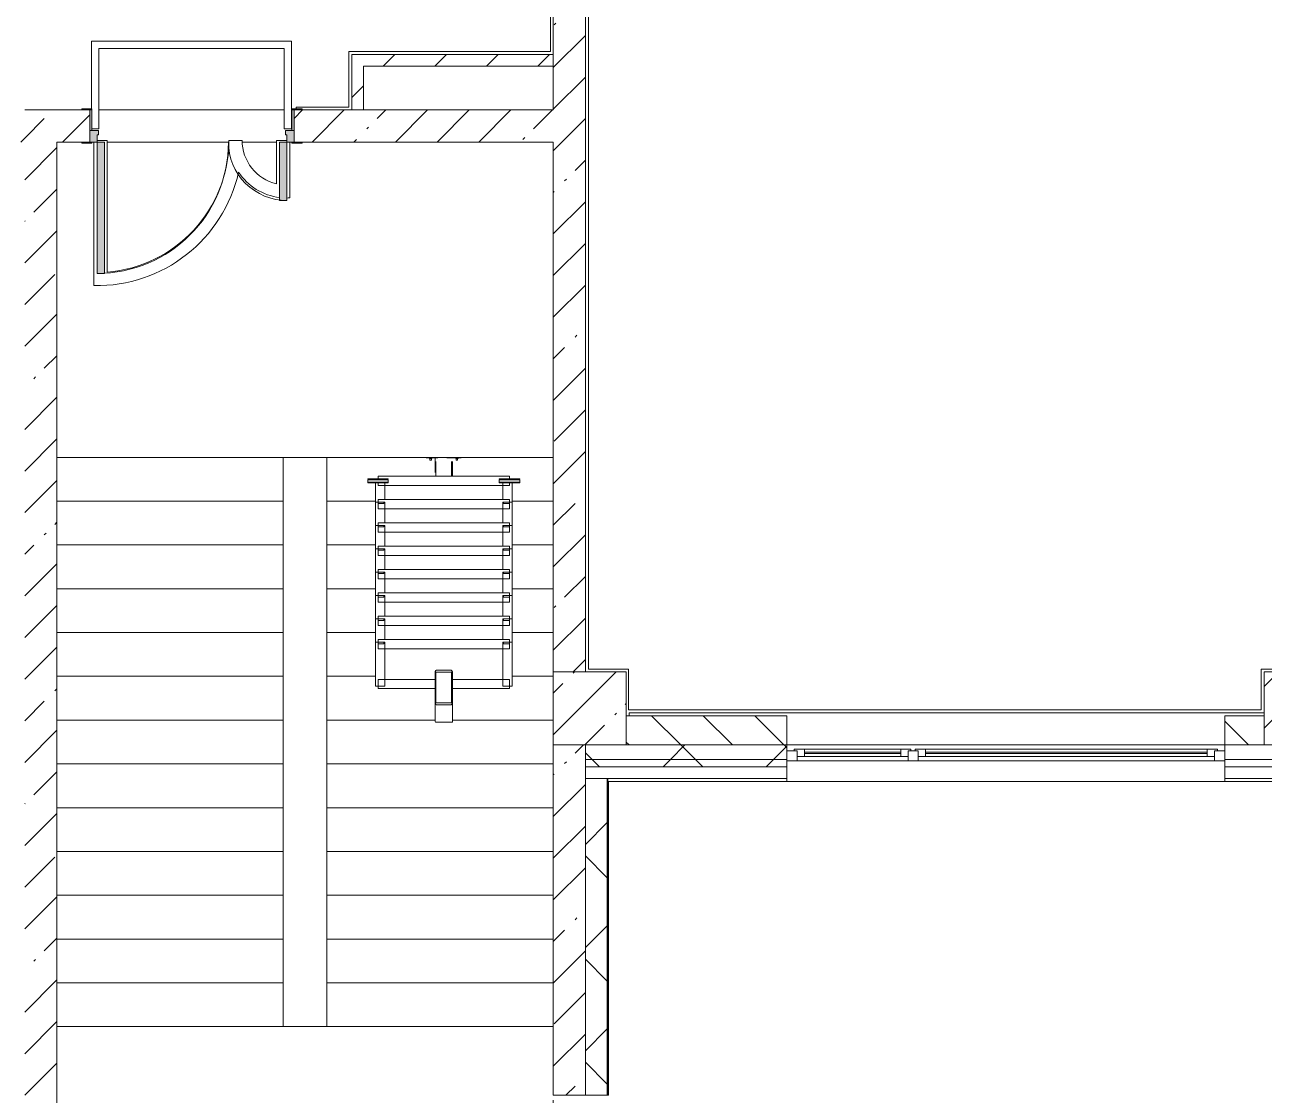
# Model space of a CAD drawing. Header units: millimetres. Extents: x -5524 to 188508, y -8553 to 29000.
# Drawn here: x 133358 to 141848, y 1150 to 8484 of the extents above; entities that cross this region are included whole.
import ezdxf

# ---------------------------------------------------------------- set-up
doc = ezdxf.new("R2010")
doc.units = ezdxf.units.MM
doc.linetypes.add('200_ШТРИХ__ш1_п0_6_', pattern=[160, 100, -60])
for name, color, linetype, lineweight in [('A-DETL-MBND-1', 7, '200_ШТРИХ__ш1_п0_6_', 9), ('A-GENM', 7, 'Continuous', 5), ('A-GLAZ-2', 7, 'Continuous', 5), ('A-WALL', 7, 'Continuous', 9), ('A-WALL-2', 7, 'Continuous', 5), ('I-WALL-2', 7, 'Continuous', 5), ('S-COLS-2', 7, 'Continuous', 5), ('S-STRS-2', 7, 'Continuous', 5)]:
    doc.layers.add(name, color=color, linetype=linetype, lineweight=lineweight)
for name, color, linetype, lineweight, true_color in [('A-DOOR-4', 7, 'Continuous', 5, 0xaaaaaa), ('A-DOOR-5', 7, 'Continuous', 5, 0xe2e2e2), ('A-DOOR-FRAM-4', 7, 'Continuous', 5, 0xe2e2e2), ('A-DOOR-FRAM-5', 7, 'Continuous', 5, 0xaaaaaa), ('A-FLOR-2', 7, 'Continuous', 5, 0xaaaaaa)]:
    doc.layers.add(name, color=color, linetype=linetype, lineweight=lineweight, true_color=true_color)
pattern_1 = [(45, (61498, 0), (-353.5534, 353.5534), []), (135, (61498, 0), (-353.5534, -353.5534), [])]
pattern_2 = [(45, (61498, 0), (-285.1231, 285.1231), []), (45, (61783.12, 0), (-285.1231, 285.1231), [504.031, -100.806, 16.764, -84.042])]
pattern_3 = [(45, (61498, 0), (-176.7767, 176.7767), [])]

# ---------------------------------------------------------------- blocks, each defined once
blk = doc.blocks.new('BSC_Колонна _Прямоугольная - 500х500-V43-3_6_1_птичка')
at = {"layer": 'S-COLS-2'}
h = blk.add_hatch(dxfattribs=at)
h.set_pattern_fill('FP_56', color=256, style=0, pattern_type=2)
h.set_pattern_definition([(45, (-75730, -3800), (-285.1231, 285.1231), []), (45, (-75444.88, -3800), (-285.1231, 285.1231), [504.031, -100.806, 16.764, -84.042])])
h.paths.add_polyline_path([(-250, -250), (250, -250), (250, 250), (-250, 250), (-250, -98)])
for p, q in [((250, 250), (-250, 250)), ((-250, 250), (-250, -250)), ((250, -250), (250, 250)), ((-250, -250), (250, -250))]:
    blk.add_line(p, q, dxfattribs=at)
blk = doc.blocks.new('BSC_Колонна _Прямоугольная - 500х500-V44-3_6_1_птичка')
at = {"layer": 'S-COLS-2'}
h = blk.add_hatch(dxfattribs=at)
h.set_pattern_fill('FP_57', color=256, style=0, pattern_type=2)
h.set_pattern_definition([(45, (-80600, -3800), (-285.1231, 285.1231), []), (45, (-80314.88, -3800), (-285.1231, 285.1231), [504.031, -100.806, 16.764, -84.042])])
h.paths.add_polyline_path([(250, -250), (250, 250), (-250, 250), (-250, -250)])
for p, q in [((250, 250), (-250, 250)), ((-250, 250), (-250, -250)), ((250, -250), (250, 250)), ((-250, -250), (250, -250))]:
    blk.add_line(p, q, dxfattribs=at)
blk = doc.blocks.new('110_Дверь_СКБ_2Ст - Д-1 Лестничная клетка EIS60-24319353-3_6_1_птичка')
at = {"layer": 'A-DOOR-5'}
for points in [[(612.5, 1010), (612.5, 110), (662.5, 110), (662.5, 1010)], [(-628.5, 510), (-637.5, 510), (-637.5, 110), (-587.5, 110), (-587.5, 510)], [(712.5, 30), (697.5, 30), (697.5, -110), (712.5, -110)]]:
    blk.add_hatch(color=256, dxfattribs=at).paths.add_polyline_path(points)
h = blk.add_hatch(color=256, dxfattribs=at)
h.paths.add_polyline_path([(712.5, 110), (662.5, 110), (662.5, 60), (652.5, 60), (652.5, 30), (712.5, 30), (712.5, 38.8)])
h.paths.add_polyline_path([(-637.5, 110), (-687.5, 110), (-687.5, 30), (-627.5, 30), (-628.5, 60), (-637.5, 60)])
at = {"layer": 'A-DOOR-FRAM-4'}
for points in [[(-742.5, 118), (-742.5, 110), (-672.5, 110), (-672.5, 118)], [(697.5, 118), (697.5, 110), (767.5, 110), (767.5, 118)], [(-672.5, 30), (-687.5, 30), (-687.5, -110), (-672.5, -110)], [(-672.5, -110), (-742.5, -110), (-742.5, -118), (-672.5, -118)], [(697.5, -110), (697.5, -118), (767.5, -118), (767.5, -110)]]:
    blk.add_hatch(color=256, dxfattribs=at).paths.add_polyline_path(points)
at = {"layer": 'A-DOOR-4'}
for p, q in [((662.5, 1010), (612.5, 1010)), ((612.5, 1010), (612.5, 110)), ((662.5, 110), (662.5, 1010)), ((-637.5, 510), (-637.5, 110)), ((-587.5, 510), (-637.5, 510)), ((-587.5, 110), (-587.5, 510)), ((-637.5, 110), (-587.5, 110)), ((612.5, 110), (662.5, 110))]:
    blk.add_line(p, q, dxfattribs=at)
for centre, radius, start, end in [((662.5, 110), 900, 90, 180), ((-637.5, 110), 400, 360, 90)]:
    blk.add_arc(centre, radius, start, end, dxfattribs=at)
at = {"layer": 'A-DOOR-FRAM-5'}
for p, q in [((-672.5, 118), (-742.5, 118)), ((-742.5, 118), (-742.5, 110)), ((-742.5, 110), (-672.5, 110)), ((-637.5, 110), (-687.5, 110)), ((-687.5, 110), (-687.5, 30)), ((-672.5, 110), (-672.5, 118)), ((-637.5, 60), (-637.5, 110)), ((662.5, 110), (662.5, 60)), ((712.5, 110), (662.5, 110)), ((767.5, 118), (697.5, 118)), ((697.5, 118), (697.5, 110)), ((697.5, 110), (767.5, 110)), ((712.5, 30), (712.5, 110)), ((767.5, 110), (767.5, 118)), ((-687.5, 30), (-627.5, 30)), ((-672.5, 30), (-687.5, 30)), ((-687.5, 30), (-687.5, -110)), ((-672.5, -110), (-672.5, 30)), ((-627.5, 60), (-637.5, 60)), ((-627.5, 30), (-627.5, 60)), ((662.5, 60), (652.5, 60)), ((652.5, 60), (652.5, 30)), ((652.5, 30), (712.5, 30)), ((712.5, 30), (697.5, 30)), ((697.5, 30), (697.5, -110)), ((712.5, -110), (712.5, 30)), ((-672.5, -110), (-742.5, -110)), ((-742.5, -110), (-742.5, -118)), ((-742.5, -118), (-672.5, -118)), ((-687.5, -110), (-672.5, -110)), ((-672.5, -118), (-672.5, -110)), ((697.5, -110), (712.5, -110)), ((767.5, -110), (697.5, -110)), ((697.5, -110), (697.5, -118)), ((697.5, -118), (767.5, -118)), ((767.5, -118), (767.5, -110))]:
    blk.add_line(p, q, dxfattribs=at)
blk = doc.blocks.new('Анкер клиновой - Анкер клиновой МКТ В 10-10-16_85-22193208-3_6_1_птичка')
at = {"layer": 'A-DETL-MBND-1'}
for p, q in [((122191.4, 13788), (122191.4, 13784)), ((122207.4, 13788), (122191.4, 13788)), ((122191.4, 13788), (122207.4, 13788)), ((122194.4, 13798), (122194.4, 13784)), ((122204.4, 13798), (122194.4, 13798)), ((122194.4, 13798), (122204.4, 13798)), ((122204.4, 13784), (122204.4, 13798)), ((122207.4, 13784), (122207.4, 13788))]:
    blk.add_line(p, q, dxfattribs=at)
blk = doc.blocks.new('ОМ_Полоса_Трапеция прямоугольная_Прокат_ГОСТ 103-2006 - ОМ_Полоса_Трапеция прямоугольная_Прокат_ГОСТ 103-2006-21111644-3_6_1_птичка')
at = {"layer": 'A-GENM'}
for p, q in [((122699.4, 15046.5), (122699.4, 15056.5)), ((122699.4, 15056.5), (122739.4, 15056.5)), ((122739.4, 15046.5), (122699.4, 15046.5)), ((122739.4, 15056.5), (122739.4, 15046.5))]:
    blk.add_line(p, q, dxfattribs=at)
blk = doc.blocks.new('ОМ_Полоса_Трапеция прямоугольная_Прокат_ГОСТ 103-2006 - ОМ_Полоса_Трапеция прямоугольная_Прокат_ГОСТ 103-2006-V96-3_6_1_птичка')
at = {"layer": 'A-GENM'}
for p, q in [((122699.4, 14416.5), (122699.4, 14406.5)), ((122739.4, 14416.5), (122699.4, 14416.5)), ((122699.4, 14406.5), (122739.4, 14406.5)), ((122739.4, 14406.5), (122739.4, 14416.5))]:
    blk.add_line(p, q, dxfattribs=at)
blk = doc.blocks.new('ОМ_Полоса_Трапеция прямоугольная_Прокат_ГОСТ 103-2006 - ОМ_Полоса_Трапеция прямоугольная_Прокат_ГОСТ 103-2006-V97-3_6_1_птичка')
at = {"layer": 'A-GENM'}
for p, q in [((122699.4, 14256.5), (122699.4, 14246.5)), ((122739.4, 14256.5), (122699.4, 14256.5)), ((122699.4, 14246.5), (122739.4, 14246.5)), ((122739.4, 14246.5), (122739.4, 14256.5))]:
    blk.add_line(p, q, dxfattribs=at)
blk = doc.blocks.new('ОМ_Полоса_Трапеция прямоугольная_Прокат_ГОСТ 103-2006 - ОМ_Полоса_Трапеция прямоугольная_Прокат_ГОСТ 103-2006-V98-3_6_1_птичка')
at = {"layer": 'A-GENM'}
for p, q in [((122699.4, 14096.5), (122699.4, 14086.5)), ((122739.4, 14096.5), (122699.4, 14096.5)), ((122739.4, 14086.5), (122739.4, 14096.5)), ((122699.4, 14086.5), (122739.4, 14086.5))]:
    blk.add_line(p, q, dxfattribs=at)
blk = doc.blocks.new('ОМ_Полоса_Прокат_ГОСТ 103-2006 - ОМ_Полоса_Прокат_ГОСТ 103-2006-22193251-3_6_1_птичка')
at = {"layer": 'A-GENM'}
for p, q in [((122809.4, 13929.5), (122669.4, 13929.5)), ((122669.4, 13929.5), (122669.4, 13926.5)), ((122669.4, 13926.5), (122809.4, 13926.5)), ((122809.4, 13926.5), (122809.4, 13929.5))]:
    blk.add_line(p, q, dxfattribs=at)
blk = doc.blocks.new('ОМ_Полоса_Прокат_ГОСТ 103-2006 - ОМ_Полоса_Прокат_ГОСТ 103-2006-22193252-3_6_1_птичка')
at = {"layer": 'A-GENM'}
for p, q in [((122669.4, 13954.2), (122669.4, 13950.8)), ((122809.4, 13954.2), (122669.4, 13954.2)), ((122669.4, 13950.8), (122809.4, 13950.8)), ((122669.4, 13933.9), (122669.4, 13950.8)), ((122809.4, 13933.9), (122669.4, 13933.9)), ((122809.4, 13950.8), (122809.4, 13954.2)), ((122809.4, 13950.8), (122809.4, 13933.9))]:
    blk.add_line(p, q, dxfattribs=at)
blk = doc.blocks.new('ОМ_Полоса_Трапеция прямоугольная_Прокат_ГОСТ 103-2006 - ОМ_Полоса_Трапеция прямоугольная_Прокат_ГОСТ 103-2006-21111686-3_6_1_птичка')
at = {"layer": 'A-GENM'}
for p, q in [((121839.4, 15056.5), (121879.4, 15056.5)), ((121839.4, 15046.5), (121839.4, 15056.5)), ((121879.4, 15046.5), (121839.4, 15046.5)), ((121879.4, 15056.5), (121879.4, 15046.5))]:
    blk.add_line(p, q, dxfattribs=at)
blk = doc.blocks.new('ОМ_Полоса_Трапеция прямоугольная_Прокат_ГОСТ 103-2006 - ОМ_Полоса_Трапеция прямоугольная_Прокат_ГОСТ 103-2006-V99-3_6_1_птичка')
at = {"layer": 'A-GENM'}
for p, q in [((121879.4, 14416.5), (121839.4, 14416.5)), ((121839.4, 14416.5), (121839.4, 14406.5)), ((121839.4, 14406.5), (121879.4, 14406.5)), ((121879.4, 14406.5), (121879.4, 14416.5))]:
    blk.add_line(p, q, dxfattribs=at)
blk = doc.blocks.new('ОМ_Полоса_Трапеция прямоугольная_Прокат_ГОСТ 103-2006 - ОМ_Полоса_Трапеция прямоугольная_Прокат_ГОСТ 103-2006-V100-3_6_1_птичка')
at = {"layer": 'A-GENM'}
for p, q in [((121879.4, 14256.5), (121839.4, 14256.5)), ((121839.4, 14256.5), (121839.4, 14246.5)), ((121839.4, 14246.5), (121879.4, 14246.5)), ((121879.4, 14246.5), (121879.4, 14256.5))]:
    blk.add_line(p, q, dxfattribs=at)
blk = doc.blocks.new('ОМ_Полоса_Трапеция прямоугольная_Прокат_ГОСТ 103-2006 - ОМ_Полоса_Трапеция прямоугольная_Прокат_ГОСТ 103-2006-V101-3_6_1_птичка')
at = {"layer": 'A-GENM'}
for p, q in [((121879.4, 14096.5), (121839.4, 14096.5)), ((121839.4, 14096.5), (121839.4, 14086.5)), ((121879.4, 14086.5), (121879.4, 14096.5)), ((121839.4, 14086.5), (121879.4, 14086.5))]:
    blk.add_line(p, q, dxfattribs=at)
blk = doc.blocks.new('ОМ_Полоса_Прокат_ГОСТ 103-2006 - ОМ_Полоса_Прокат_ГОСТ 103-2006-22193295-3_6_1_птичка')
at = {"layer": 'A-GENM'}
for p, q in [((121909.4, 13929.5), (121769.4, 13929.5)), ((121769.4, 13929.5), (121769.4, 13926.5)), ((121769.4, 13926.5), (121909.4, 13926.5)), ((121909.4, 13926.5), (121909.4, 13929.5))]:
    blk.add_line(p, q, dxfattribs=at)
blk = doc.blocks.new('ОМ_Полоса_Прокат_ГОСТ 103-2006 - ОМ_Полоса_Прокат_ГОСТ 103-2006-22193296-3_6_1_птичка')
at = {"layer": 'A-GENM'}
for p, q in [((121909.4, 13954.2), (121769.4, 13954.2)), ((121769.4, 13954.2), (121769.4, 13950.8)), ((121769.4, 13950.8), (121909.4, 13950.8)), ((121769.4, 13933.9), (121769.4, 13950.8)), ((121909.4, 13933.9), (121769.4, 13933.9)), ((121909.4, 13950.8), (121909.4, 13954.2)), ((121909.4, 13950.8), (121909.4, 13933.9))]:
    blk.add_line(p, q, dxfattribs=at)
blk = doc.blocks.new('ОМ_Труба_ГОСТ 8639-82 - ОМ_Труба_ГОСТ 8639-82-21111694-3_6_1_птичка')
at = {"layer": 'A-GENM'}
for p, q in [((122229.4, 15590.5), (122229.4, 15456.5)), ((122238.4, 15595.1), (122340.4, 15595.1)), ((122349.4, 15456.5), (122349.4, 15590.5)), ((122229.4, 15256.4), (122229.4, 15456.5)), ((122235.4, 15456.5), (122235.4, 15256.4)), ((122238.4, 15474.2), (122340.4, 15474.2)), ((122340.4, 15462.4), (122238.4, 15462.4)), ((122343.4, 15256.4), (122343.4, 15456.5)), ((122349.4, 15456.5), (122349.4, 15256.4)), ((122238.4, 15250.5), (122340.4, 15250.5)), ((122340.4, 15238.8), (122238.4, 15238.8))]:
    blk.add_line(p, q, dxfattribs=at)
at = {"layer": 'A-GENM', "flags": 128}
for points in [[(122229.4, 15456.5), (122229.6, 15460), (122230.1, 15463.3), (122231, 15466.3), (122232.1, 15469), (122233.4, 15471.2), (122235, 15472.8), (122236.7, 15473.8), (122238.4, 15474.2)], [(122238.4, 15462.4), (122237.9, 15462.3), (122237.3, 15461.9), (122236.8, 15461.4), (122236.3, 15460.7), (122235.9, 15459.8), (122235.7, 15458.8), (122235.5, 15457.7), (122235.4, 15456.5)], [(122340.4, 15474.2), (122342.2, 15473.8), (122343.9, 15472.8), (122345.4, 15471.2), (122346.8, 15469), (122347.9, 15466.3), (122348.8, 15463.3), (122349.3, 15460), (122349.4, 15456.5)], [(122343.4, 15456.5), (122343.4, 15457.7), (122343.2, 15458.8), (122342.9, 15459.8), (122342.6, 15460.7), (122342.1, 15461.4), (122341.6, 15461.9), (122341, 15462.3), (122340.4, 15462.4)], [(122238.4, 15238.8), (122236.7, 15239.1), (122235, 15240.1), (122233.4, 15241.8), (122232.1, 15243.9), (122231, 15246.6), (122230.1, 15249.7), (122229.6, 15253), (122229.4, 15256.4)], [(122235.4, 15256.4), (122235.5, 15255.3), (122235.7, 15254.2), (122235.9, 15253.2), (122236.3, 15252.3), (122236.8, 15251.5), (122237.3, 15251), (122237.9, 15250.7), (122238.4, 15250.5)], [(122349.4, 15256.4), (122349.3, 15253), (122348.8, 15249.7), (122347.9, 15246.6), (122346.8, 15243.9), (122345.4, 15241.8), (122343.9, 15240.1), (122342.2, 15239.1), (122340.4, 15238.8)], [(122340.4, 15250.5), (122341, 15250.7), (122341.6, 15251), (122342.1, 15251.5), (122342.6, 15252.3), (122342.9, 15253.2), (122343.2, 15254.2), (122343.4, 15255.3), (122343.4, 15256.4)]]:
    blk.add_lwpolyline(points, dxfattribs=at)
at = {"layer": 'A-GENM'}
for centre, major_axis, start_param, end_param in [((122238.4, 15590.5), (9, 0), 1.570796, 3.141593), ((122238.4, 15538.5), (9, 0), 3.141593, 3.665191), ((122340.4, 15590.5), (9, 0), 0, 1.570796), ((122340.4, 15538.5), (-9, 0), 2.617994, 3.141593)]:
    blk.add_ellipse(centre, major_axis=major_axis, ratio=0.509802, start_param=start_param, end_param=end_param, dxfattribs=at)
blk = doc.blocks.new('ОМ_Уголок_ГОСТ 8509-93 - ОМ_Уголок_ГОСТ 8509-93-22194532-3_6_1_птичка')
at = {"layer": 'A-GENM'}
for p, q in [((0, 45.2), (0, -17.8)), ((390, 45.2), (0, 45.2)), ((900, 45.2), (510, 45.2)), ((900, -17.8), (900, 45.2)), ((0, -17.8), (390, -17.8)), ((510, -17.8), (900, -17.8))]:
    blk.add_line(p, q, dxfattribs=at)
blk = doc.blocks.new('ОМ_Уголок_ГОСТ 8509-93 - ОМ_Уголок_ГОСТ 8509-93-V102-3_6_1_птичка')
at = {"layer": 'A-GENM'}
for p, q in [((0, 45.2), (0, -17.8)), ((900, 45.2), (0, 45.2)), ((900, -17.8), (900, 45.2)), ((0, -17.8), (900, -17.8))]:
    blk.add_line(p, q, dxfattribs=at)
blk = doc.blocks.new('ОМ_Уголок_ГОСТ 8509-93 - ОМ_Уголок_ГОСТ 8509-93-22194533-3_6_1_птичка')
at = {"layer": 'A-GENM'}
for p, q in [((0, 45.2), (0, -17.8)), ((300, 45.2), (0, 45.2)), ((300, -17.8), (300, 45.2)), ((0, -17.8), (300, -17.8))]:
    blk.add_line(p, q, dxfattribs=at)
blk = doc.blocks.new('ОМ_Уголок_ГОСТ 8509-93 - ОМ_Уголок_ГОСТ 8509-93-V103-3_6_1_птичка')
at = {"layer": 'A-GENM'}
for p, q in [((0, 45.2), (0, -17.8)), ((142.2, 45.2), (0, 45.2)), ((0, -17.8), (160, -17.8))]:
    blk.add_line(p, q, dxfattribs=at)
blk = doc.blocks.new('ОМ_Уголок_ГОСТ 8509-93 - ОМ_Уголок_ГОСТ 8509-93-V104-3_6_1_птичка')
at = {"layer": 'A-GENM'}
for p, q in [((300, 45.2), (157.8, 45.2)), ((300, -17.8), (300, 45.2)), ((140, -17.8), (300, -17.8))]:
    blk.add_line(p, q, dxfattribs=at)
blk = doc.blocks.new('ОМ_Уголок_ГОСТ 8509-93 - ОМ_Уголок_ГОСТ 8509-93-V105-3_6_1_птичка')
at = {"layer": 'A-GENM'}
for p, q in [((0, 45.2), (0, 27.8)), ((900, 45.2), (0, 45.2)), ((0, 7.4), (0, -17.8)), ((900, 27.8), (900, 45.2)), ((900, -17.8), (900, 7.4)), ((0, -17.8), (900, -17.8))]:
    blk.add_line(p, q, dxfattribs=at)
blk = doc.blocks.new('ОМ_Уголок_ГОСТ 8509-93 - ОМ_Уголок_ГОСТ 8509-93-V106-3_6_1_птичка')
at = {"layer": 'A-GENM'}
for p, q in [((0, 45.2), (0, -17.8)), ((7.4, 45.2), (0, 45.2)), ((142.2, 45.2), (27.8, 45.2)), ((0, -17.8), (7.4, -17.8)), ((27.8, -17.8), (160, -17.8))]:
    blk.add_line(p, q, dxfattribs=at)
blk = doc.blocks.new('ОМ_Уголок_ГОСТ 8509-93 - ОМ_Уголок_ГОСТ 8509-93-V107-3_6_1_птичка')
at = {"layer": 'A-GENM'}
for p, q in [((272.2, 45.2), (157.8, 45.2)), ((300, 45.2), (292.6, 45.2)), ((300, -17.8), (300, 45.2)), ((140, -17.8), (272.2, -17.8)), ((292.6, -17.8), (300, -17.8))]:
    blk.add_line(p, q, dxfattribs=at)
blk = doc.blocks.new('ОМ_Труба_ГОСТ 8639-82 - ОМ_Труба_ГОСТ 8639-82-21111710-3_6_1_птичка')
at = {"layer": 'A-DETL-MBND-1'}
for p, q in [((122229.4, 13908.7), (122229.4, 13784)), ((122235.4, 13908.7), (122235.4, 13784)), ((122343.4, 13908.7), (122343.4, 13784)), ((122349.4, 13784), (122349.4, 13908.7))]:
    blk.add_line(p, q, dxfattribs=at)
blk = doc.blocks.new('ОМ_Уголок_ГОСТ 8510-86 - ОМ_Уголок_ГОСТ 8510-86-V108-3_6_1_птичка')
at = {"layer": 'A-DETL-MBND-1'}
blk.add_line((0, 0), (240, 0), dxfattribs=at)
blk = doc.blocks.new('120_Окно_СКБ_2Ст - 120_Окно_СКБ_2Ст 3000х2500 _мал_створка слева_-22809161-3_6_1_птичка')
at = {"layer": 'A-GLAZ-2'}
for p, q in [((-1500, -75), (-1500, -5)), ((-1500, -5), (-1430, -5)), ((1500, -5), (-1500, -5)), ((-1430, -75), (-1500, -75)), ((-1500, -75), (-1450, -75)), ((-1430, -75), (-1450, -75)), ((-1450, -75), (-1450, -85)), ((-1430, -5), (-1430, -75)), ((600, -35), (-1430, -35)), ((-1430, -35), (-1430, -75)), ((-1380, -85), (-1380, -35)), ((-1380, -55), (550, -55)), ((550, -65), (-1380, -65)), ((550, -85), (550, -35)), ((600, -75), (600, -5)), ((600, -5), (670, -5)), ((600, -75), (600, -35)), ((670, -75), (600, -75)), ((620, -75), (600, -75)), ((620, -75), (650, -75)), ((620, -85), (620, -75)), ((670, -75), (650, -75)), ((650, -75), (650, -85)), ((670, -5), (670, -75)), ((1430, -35), (670, -35)), ((670, -35), (670, -75)), ((720, -85), (720, -35)), ((720, -55), (1380, -55)), ((1380, -65), (720, -65)), ((1380, -85), (1380, -35)), ((1430, -75), (1430, -5)), ((1430, -5), (1500, -5)), ((1430, -75), (1430, -35)), ((1500, -75), (1430, -75)), ((1450, -75), (1430, -75)), ((1450, -75), (1500, -75)), ((1450, -85), (1450, -75)), ((1500, -5), (1500, -75)), ((-1450, -85), (620, -85)), ((620, -85), (-1450, -85)), ((650, -85), (1450, -85)), ((1450, -85), (650, -85))]:
    blk.add_line(p, q, dxfattribs=at)

msp = doc.modelspace()

# ---------------------------------------------------------------- hatches: boundary and pattern name
at = {"layer": 'A-WALL-2'}
h = msp.add_hatch(dxfattribs=at)
h.set_pattern_fill('FP_66', color=256, style=0, pattern_type=2)
h.set_pattern_definition([(135, (61498, 0), (-176.7767, -176.7767), [])])
h.paths.add_polyline_path([(142898, 3550), (142898, 3750), (142348, 3750), (142348, 3550), (142601.4, 3550)])
h.paths.add_polyline_path([(138578, 3550), (138578, 3750), (137478, 3750), (137478, 3550), (137940.5, 3550)])
h.paths.add_polyline_path([(141578, 3550), (141848, 3550), (141848, 3750), (141578, 3750)])
h.paths.add_polyline_path([(145698, 3550), (145698, 3750), (145598, 3750), (145598, 3550)])
h.paths.add_polyline_path([(144465.8, 3550), (144698, 3550), (144698, 3750), (143798, 3750), (143798, 3550)])
h = msp.add_hatch(dxfattribs=at)
h.set_pattern_fill('FP_68', color=256, style=0, pattern_type=2)
h.set_pattern_definition(pattern_1)
h.paths.add_polyline_path([(145598, 3450), (146199.6, 3450), (146198, 3550), (145598, 3550)])
h.paths.add_polyline_path([(143798, 3450), (144698, 3450), (144698, 3550), (143798, 3550)])
h.paths.add_polyline_path([(142898, 3450), (142898, 3550), (141578, 3550), (141578, 3450), (142601.4, 3450)])
h.paths.add_polyline_path([(137478, 3450), (138578, 3450), (138578, 3550), (137198, 3550), (137198, 3450)])
h = msp.add_hatch(dxfattribs=at)
h.set_pattern_fill('FP_68', color=256, style=0, pattern_type=2)
h.set_pattern_definition(pattern_1)
h.paths.add_polyline_path([(146299.6, 3400), (146299.6, 3450), (145598, 3450), (145598, 3400), (146199.6, 3400)])
h.paths.add_polyline_path([(138578, 3400), (138578, 3450), (137198, 3450), (137198, 3400), (137940.5, 3400)])
h.paths.add_polyline_path([(141578, 3400), (142898, 3400), (142898, 3450), (141578, 3450)])
h.paths.add_polyline_path([(144465.8, 3400), (144698, 3400), (144698, 3450), (143798, 3450), (143798, 3400)])
h = msp.add_hatch(dxfattribs=at)
h.set_pattern_fill('FP_68', color=256, style=0, pattern_type=2)
h.set_pattern_definition(pattern_1)
h.paths.add_polyline_path([(137348, -250), (137348, 350), (137198, 350), (137198, -250)])
h.paths.add_polyline_path([(137348, 1150), (137348, 3320), (137198, 3320), (137198, 1150)])
at = {"layer": 'I-WALL-2'}
h = msp.add_hatch(dxfattribs=at)
h.set_pattern_fill('FP_64', color=256, style=0, pattern_type=2)
h.set_pattern_definition(pattern_2)
h.paths.add_polyline_path([(137008.3, 7900), (137198, 7900), (137198, 9179), (136978, 9179), (136978, 7900)])
h.paths.add_polyline_path([(136978, 10619), (137198, 10619), (137198, 10900), (136978, 10900)])
h = msp.add_hatch(dxfattribs=at)
h.set_pattern_fill('FP_69', color=256, style=0, pattern_type=2)
h.set_pattern_definition(pattern_3)
h.paths.add_polyline_path([(135678, 7900), (135678, 8280), (135598, 8280), (135598, 7900)])
h = msp.add_hatch(dxfattribs=at)
h.set_pattern_fill('FP_69', color=256, style=0, pattern_type=2)
h.set_pattern_definition(pattern_3)
h.paths.add_polyline_path([(136978, 8200), (136978, 8280), (135678, 8280), (135678, 8200)])
h = msp.add_hatch(dxfattribs=at)
h.set_pattern_fill('FP_64', color=256, style=0, pattern_type=2)
h.set_pattern_definition(pattern_2)
h.paths.add_polyline_path([(129058, 7680), (129758, 7680), (129758, 7900), (128358, 7900), (128358, 7680), (128978, 7680)])
h.paths.add_polyline_path([(133279.6, 7680), (133358, 7680), (133358, 7900), (133158, 7900), (133158, 7680), (133188, 7680)])
h.paths.add_polyline_path([(130858, 7680), (132208, 7680), (132208, 7900), (130858, 7900), (130858, 7751.2)])
h = msp.add_hatch(dxfattribs=at)
h.set_pattern_fill('FP_64', color=256, style=0, pattern_type=2)
h.set_pattern_definition(pattern_2)
h.paths.add_polyline_path([(135258, 7680), (136978, 7680), (136978, 7900), (135203, 7900), (135203, 7680)])
h.paths.add_polyline_path([(133748, 7680), (133803, 7680), (133803, 7900), (133358, 7900), (133358, 7680), (133578, 7680)])
h = msp.add_hatch(dxfattribs=at)
h.set_pattern_fill('FP_64', color=256, style=0, pattern_type=2)
h.set_pattern_definition(pattern_2)
h.paths.add_polyline_path([(137008.3, 120), (137198, 120), (137198, 350), (136978, 350), (136978, 120)])
h.paths.add_polyline_path([(137008.3, 1150), (137198, 1150), (137198, 3550), (136978, 3550), (136978, 1150)])
h.paths.add_polyline_path([(136978, 4050), (137198, 4050), (137198, 7900), (136978, 7900), (136978, 4280.4)])
h = msp.add_hatch(dxfattribs=at)
h.set_pattern_fill('FP_64', color=256, style=0, pattern_type=2)
h.set_pattern_definition(pattern_2)
h.paths.add_polyline_path([(133358, 120), (133578, 120), (133578, 7680), (133358, 7680), (133358, 1966.6)])

# ---------------------------------------------------------------- linework, layer by layer
at = {"layer": 'A-DETL-MBND-1'}
msp.add_line((136978, 535), (136978, 1150), dxfattribs=at)
at = {"layer": 'A-FLOR-2'}
for p, q in [((136958, 9226.6), (136958, 8300)), ((137219, 9100), (137219, 4070)), ((135184.9, 8371.9), (133814.9, 8371.9)), ((133814.9, 8371.9), (133814.9, 7908)), ((133864.9, 7771.9), (133864.9, 8321.9)), ((133864.9, 8321.9), (135134.9, 8321.9)), ((135134.9, 8321.9), (135134.9, 7771.9)), ((135184.9, 7771.9), (135184.9, 8371.9)), ((135578, 7920), (135578, 8300)), ((135578, 8300), (136958, 8300)), ((135218, 7908), (135218, 7920)), ((135218, 7920), (135578, 7920)), ((133818, 7771.9), (133864.9, 7771.9)), ((135134.9, 7771.9), (135184.9, 7771.9)), ((133831.5, 7680), (133831.5, 6697.1)), ((133921.5, 7691.9), (133853, 7691.9)), ((133921.5, 6789.7), (133921.5, 7691.9)), ((133921.5, 7680), (134755.8, 7680)), ((134846.5, 7691.9), (134756.5, 7691.9)), ((134847.6, 7680), (135082.7, 7680)), ((135153, 7691.9), (135082.7, 7691.9)), ((135082.7, 7691.9), (135082.7, 7394.8)), ((135172.7, 7297.5), (135172.7, 7680)), ((137219, 4070), (137493, 4070)), ((137493, 4070), (137493, 3791)), ((141828, 3791), (141828, 4070)), ((141828, 4070), (142368, 4070)), ((137493, 3791), (141828, 3791))]:
    msp.add_line(p, q, dxfattribs=at)
for centre, radius, start, end in [((133851.5, 7691.9), 905, 274.43687, 360), ((135151.5, 7691.9), 305, 180, 256.9573), ((133851.5, 7691.9), 995, 268.8489, 347.32946), ((135151.5, 7691.9), 395, 213.54048, 262.94436), ((135151.5, 7691.9), 395, 270.21425, 273.07201)]:
    msp.add_arc(centre, radius, start, end, dxfattribs=at)
at = {"layer": 'A-WALL'}
for p, q in [((136978, 8200), (136978, 8280)), ((135598, 7900), (135678, 7900)), ((138578, 3550), (137478, 3550)), ((141848, 3550), (141578, 3550)), ((137198, 3450), (138578, 3450)), ((137198, 3400), (138578, 3400)), ((141578, 3450), (142898, 3450)), ((141578, 3400), (142898, 3400)), ((137198, 3320), (137198, 1150)), ((137198, 3320), (138578, 3320)), ((137348, 1150), (137348, 3320)), ((137351, 1150), (137351, 3320)), ((141578, 3320), (142898, 3320)), ((137356, 3300), (137351, 3300))]:
    msp.add_line(p, q, dxfattribs=at)
at = {"layer": 'A-WALL-2'}
for p, q in [((138578, 3750), (137478, 3750)), ((138578, 3300), (138578, 3750)), ((141578, 3750), (141578, 3300)), ((141848, 3750), (141578, 3750)), ((137198, 3550), (137198, 3320)), ((138578, 3550), (141578, 3550)), ((137356, 1150), (137356, 3300)), ((146449.6, 3300), (137356, 3300)), ((137198, 1150), (137356, 1150))]:
    msp.add_line(p, q, dxfattribs=at)
at = {"layer": 'I-WALL-2'}
for p, q in [((137198, 10900), (137198, 7900)), ((136978, 9226.6), (136978, 8280)), ((135598, 8280), (135598, 7900)), ((136978, 8280), (135598, 8280)), ((135678, 7900), (135678, 8200)), ((135678, 8200), (136978, 8200)), ((136978, 8200), (136978, 7900)), ((133748, 7900), (133358, 7900)), ((133864.9, 7900), (135134.9, 7900)), ((135598, 7900), (135258, 7900)), ((136978, 7900), (135678, 7900)), ((137198, 4050), (137198, 7900)), ((133578, 120), (133578, 7680)), ((133578, 7680), (133748, 7680)), ((134755.8, 7680), (133921.5, 7680)), ((135082.7, 7680), (134847.6, 7680)), ((135258, 7680), (136978, 7680)), ((136978, 7680), (136978, 4050)), ((137498, 3770), (141848, 3770)), ((137498, 3770), (137498, 3750)), ((136978, 3550), (136978, 1150)), ((141578, 3550), (138578, 3550)), ((136978, 1150), (137198, 1150))]:
    msp.add_line(p, q, dxfattribs=at)
at = {"layer": 'S-STRS-2'}
for p, q in [((134755.8, 7680), (133921.5, 7680)), ((135082.7, 7680), (134847.6, 7680)), ((133578, 5520), (135128, 5520)), ((133578, 5520), (135128, 5520)), ((135128, 5520), (136978, 5520)), ((135128, 5220), (135128, 5520)), ((135428, 5520), (135428, 5220)), ((133578, 5220), (135128, 5220)), ((133578, 5220), (135128, 5220)), ((135128, 4920), (135128, 5220)), ((135428, 5220), (135428, 4920)), ((135760.2, 5220), (135428, 5220)), ((135760.2, 5220), (135428, 5220)), ((136978, 5220), (136695.8, 5220)), ((136978, 5220), (136695.8, 5220)), ((133578, 4920), (135128, 4920)), ((133578, 4920), (135128, 4920)), ((135128, 4620), (135128, 4920)), ((135428, 4920), (135428, 4620)), ((135760.2, 4920), (135428, 4920)), ((135760.2, 4920), (135428, 4920)), ((136978, 4920), (136695.8, 4920)), ((136978, 4920), (136695.8, 4920)), ((133578, 4620), (135128, 4620)), ((133578, 4620), (135128, 4620)), ((135128, 4320), (135128, 4620)), ((135428, 4620), (135428, 4320)), ((135760.2, 4620), (135428, 4620)), ((135760.2, 4620), (135428, 4620)), ((136978, 4620), (136695.8, 4620)), ((136978, 4620), (136695.8, 4620)), ((133578, 4320), (135128, 4320)), ((133578, 4320), (135128, 4320)), ((135128, 4020), (135128, 4320)), ((135428, 4320), (135428, 4020)), ((135760.2, 4320), (135428, 4320)), ((135760.2, 4320), (135428, 4320)), ((136978, 4320), (136695.8, 4320)), ((136978, 4320), (136695.8, 4320)), ((133578, 4020), (135128, 4020)), ((133578, 4020), (135128, 4020)), ((135128, 3720), (135128, 4020)), ((135428, 4020), (135428, 3720)), ((135760.2, 4020), (135428, 4020)), ((135760.2, 4020), (135428, 4020)), ((136978, 4020), (136695.8, 4020)), ((136978, 4020), (136695.8, 4020)), ((133578, 3720), (135128, 3720)), ((133578, 3720), (135128, 3720)), ((135128, 3420), (135128, 3720)), ((135428, 3720), (135428, 3420)), ((136169.4, 3720), (135428, 3720)), ((136169.4, 3720), (135428, 3720)), ((136978, 3720), (136286.6, 3720)), ((136978, 3720), (136286.6, 3720)), ((133578, 3420), (135128, 3420)), ((133578, 3420), (135128, 3420)), ((135128, 3120), (135128, 3420)), ((135428, 3420), (135428, 3120)), ((136978, 3420), (135428, 3420)), ((136978, 3420), (135428, 3420)), ((133578, 3120), (135128, 3120)), ((133578, 3120), (135128, 3120)), ((135128, 2820), (135128, 3120)), ((135428, 3120), (135428, 2820)), ((136978, 3120), (135428, 3120)), ((136978, 3120), (135428, 3120)), ((133578, 2820), (135128, 2820)), ((133578, 2820), (135128, 2820)), ((135128, 2520), (135128, 2820)), ((135428, 2820), (135428, 2520)), ((136978, 2820), (135428, 2820)), ((136978, 2820), (135428, 2820)), ((133578, 2520), (135128, 2520)), ((133578, 2520), (135128, 2520)), ((135128, 2220), (135128, 2520)), ((135428, 2520), (135428, 2220)), ((136978, 2520), (135428, 2520)), ((136978, 2520), (135428, 2520)), ((133578, 2220), (135128, 2220)), ((133578, 2220), (135128, 2220)), ((135128, 1920), (135128, 2220)), ((135428, 2220), (135428, 1920)), ((136978, 2220), (135428, 2220)), ((136978, 2220), (135428, 2220)), ((133578, 1920), (135128, 1920)), ((133578, 1920), (135128, 1920)), ((135128, 1620), (135128, 1920)), ((135428, 1920), (135428, 1620)), ((136978, 1920), (135428, 1920)), ((136978, 1920), (135428, 1920)), ((133578, 1620), (135128, 1620)), ((133578, 1620), (135128, 1620)), ((135428, 1620), (135128, 1620)), ((136978, 1620), (135428, 1620)), ((136978, 1620), (135428, 1620))]:
    msp.add_line(p, q, dxfattribs=at)

# ---------------------------------------------------------------- block references
at = {"layer": 'A-DETL-MBND-1', "extrusion": (0, 0, -1)}
msp.add_blockref('ОМ_Уголок_ГОСТ 8510-86 - ОМ_Уголок_ГОСТ 8510-86-V108-3_6_1_птичка', (-136348, 5515.8), dxfattribs=at)
at = {"layer": 'A-DETL-MBND-1', "rotation": 180}
for name, p in [('Анкер клиновой - Анкер клиновой МКТ В 10-10-16_85-22193208-3_6_1_птичка', (258337.4, 19299.8)), ('ОМ_Труба_ГОСТ 8639-82 - ОМ_Труба_ГОСТ 8639-82-21111710-3_6_1_птичка', (258517.4, 19299.8)), ('Анкер клиновой - Анкер клиновой МКТ В 10-10-16_85-22193208-3_6_1_птичка', (258517.4, 19299.8))]:
    msp.add_blockref(name, p, dxfattribs=at)
at = {"layer": 'A-DOOR-4', "rotation": 180}
msp.add_blockref('110_Дверь_СКБ_2Ст - Д-1 Лестничная клетка EIS60-24319353-3_6_1_птичка', (134515.5, 7790), dxfattribs=at)
at = {"layer": 'A-GENM', "rotation": 180}
for name, p in [('ОМ_Полоса_Прокат_ГОСТ 103-2006 - ОМ_Полоса_Прокат_ГОСТ 103-2006-22193251-3_6_1_птичка', (258517.4, 19299.8)), ('ОМ_Полоса_Прокат_ГОСТ 103-2006 - ОМ_Полоса_Прокат_ГОСТ 103-2006-22193252-3_6_1_птичка', (258517.4, 19299.8)), ('ОМ_Полоса_Прокат_ГОСТ 103-2006 - ОМ_Полоса_Прокат_ГОСТ 103-2006-22193295-3_6_1_птичка', (258517.4, 19299.8)), ('ОМ_Полоса_Прокат_ГОСТ 103-2006 - ОМ_Полоса_Прокат_ГОСТ 103-2006-22193296-3_6_1_птичка', (258517.4, 19299.8)), ('ОМ_Полоса_Трапеция прямоугольная_Прокат_ГОСТ 103-2006 - ОМ_Полоса_Трапеция прямоугольная_Прокат_ГОСТ 103-2006-V98-3_6_1_птичка', (258517.4, 19299.8)), ('ОМ_Полоса_Трапеция прямоугольная_Прокат_ГОСТ 103-2006 - ОМ_Полоса_Трапеция прямоугольная_Прокат_ГОСТ 103-2006-V101-3_6_1_птичка', (258517.4, 19299.8)), ('ОМ_Полоса_Трапеция прямоугольная_Прокат_ГОСТ 103-2006 - ОМ_Полоса_Трапеция прямоугольная_Прокат_ГОСТ 103-2006-V97-3_6_1_птичка', (258517.4, 19299.8)), ('ОМ_Полоса_Трапеция прямоугольная_Прокат_ГОСТ 103-2006 - ОМ_Полоса_Трапеция прямоугольная_Прокат_ГОСТ 103-2006-V100-3_6_1_птичка', (258517.4, 19299.8)), ('ОМ_Полоса_Трапеция прямоугольная_Прокат_ГОСТ 103-2006 - ОМ_Полоса_Трапеция прямоугольная_Прокат_ГОСТ 103-2006-V96-3_6_1_птичка', (258517.4, 19299.8)), ('ОМ_Полоса_Трапеция прямоугольная_Прокат_ГОСТ 103-2006 - ОМ_Полоса_Трапеция прямоугольная_Прокат_ГОСТ 103-2006-V99-3_6_1_птичка', (258517.4, 19299.8)), ('ОМ_Полоса_Трапеция прямоугольная_Прокат_ГОСТ 103-2006 - ОМ_Полоса_Трапеция прямоугольная_Прокат_ГОСТ 103-2006-21111644-3_6_1_птичка', (258517.4, 19779.8)), ('ОМ_Полоса_Трапеция прямоугольная_Прокат_ГОСТ 103-2006 - ОМ_Полоса_Трапеция прямоугольная_Прокат_ГОСТ 103-2006-21111686-3_6_1_птичка', (258517.4, 19779.8)), ('ОМ_Полоса_Трапеция прямоугольная_Прокат_ГОСТ 103-2006 - ОМ_Полоса_Трапеция прямоугольная_Прокат_ГОСТ 103-2006-21111644-3_6_1_птичка', (258517.4, 19619.8)), ('ОМ_Полоса_Трапеция прямоугольная_Прокат_ГОСТ 103-2006 - ОМ_Полоса_Трапеция прямоугольная_Прокат_ГОСТ 103-2006-21111686-3_6_1_птичка', (258517.4, 19619.8)), ('ОМ_Полоса_Трапеция прямоугольная_Прокат_ГОСТ 103-2006 - ОМ_Полоса_Трапеция прямоугольная_Прокат_ГОСТ 103-2006-21111644-3_6_1_птичка', (258517.4, 19459.8)), ('ОМ_Полоса_Трапеция прямоугольная_Прокат_ГОСТ 103-2006 - ОМ_Полоса_Трапеция прямоугольная_Прокат_ГОСТ 103-2006-21111686-3_6_1_птичка', (258517.4, 19459.8)), ('ОМ_Полоса_Трапеция прямоугольная_Прокат_ГОСТ 103-2006 - ОМ_Полоса_Трапеция прямоугольная_Прокат_ГОСТ 103-2006-21111644-3_6_1_птичка', (258517.4, 19299.8)), ('ОМ_Полоса_Трапеция прямоугольная_Прокат_ГОСТ 103-2006 - ОМ_Полоса_Трапеция прямоугольная_Прокат_ГОСТ 103-2006-21111686-3_6_1_птичка', (258517.4, 19299.8)), ('ОМ_Труба_ГОСТ 8639-82 - ОМ_Труба_ГОСТ 8639-82-21111694-3_6_1_птичка', (258517.4, 19299.8))]:
    msp.add_blockref(name, p, dxfattribs=at)
at = {"layer": 'A-GENM', "extrusion": (0, 0, -1)}
for name, p, rotation in [('ОМ_Уголок_ГОСТ 8509-93 - ОМ_Уголок_ГОСТ 8509-93-V107-3_6_1_птичка', (-135778, 5073.3), 90.00000000000087), ('ОМ_Уголок_ГОСТ 8509-93 - ОМ_Уголок_ГОСТ 8509-93-V105-3_6_1_птичка', (-135778, 5373.3), 180), ('ОМ_Уголок_ГОСТ 8509-93 - ОМ_Уголок_ГОСТ 8509-93-V106-3_6_1_птичка', (-136678, 5373.3), 270.0000000000007), ('ОМ_Уголок_ГОСТ 8509-93 - ОМ_Уголок_ГОСТ 8509-93-V104-3_6_1_птичка', (-135778, 4913.3), 90.00000000000087), ('ОМ_Уголок_ГОСТ 8509-93 - ОМ_Уголок_ГОСТ 8509-93-V102-3_6_1_птичка', (-135778, 5213.3), 180), ('ОМ_Уголок_ГОСТ 8509-93 - ОМ_Уголок_ГОСТ 8509-93-V103-3_6_1_птичка', (-136678, 5213.3), 270.0000000000007), ('ОМ_Уголок_ГОСТ 8509-93 - ОМ_Уголок_ГОСТ 8509-93-V104-3_6_1_птичка', (-135778, 4753.3), 90.00000000000087), ('ОМ_Уголок_ГОСТ 8509-93 - ОМ_Уголок_ГОСТ 8509-93-V102-3_6_1_птичка', (-135778, 5053.3), 180), ('ОМ_Уголок_ГОСТ 8509-93 - ОМ_Уголок_ГОСТ 8509-93-V103-3_6_1_птичка', (-136678, 5053.3), 270.0000000000007), ('ОМ_Уголок_ГОСТ 8509-93 - ОМ_Уголок_ГОСТ 8509-93-V104-3_6_1_птичка', (-135778, 4593.3), 90.00000000000087), ('ОМ_Уголок_ГОСТ 8509-93 - ОМ_Уголок_ГОСТ 8509-93-V102-3_6_1_птичка', (-135778, 4893.3), 180), ('ОМ_Уголок_ГОСТ 8509-93 - ОМ_Уголок_ГОСТ 8509-93-V103-3_6_1_птичка', (-136678, 4893.3), 270.0000000000007), ('ОМ_Уголок_ГОСТ 8509-93 - ОМ_Уголок_ГОСТ 8509-93-V104-3_6_1_птичка', (-135778, 4433.3), 90.00000000000087), ('ОМ_Уголок_ГОСТ 8509-93 - ОМ_Уголок_ГОСТ 8509-93-V102-3_6_1_птичка', (-135778, 4733.3), 180), ('ОМ_Уголок_ГОСТ 8509-93 - ОМ_Уголок_ГОСТ 8509-93-V103-3_6_1_птичка', (-136678, 4733.3), 270.0000000000007), ('ОМ_Уголок_ГОСТ 8509-93 - ОМ_Уголок_ГОСТ 8509-93-V102-3_6_1_птичка', (-135778, 4573.3), 180), ('ОМ_Уголок_ГОСТ 8509-93 - ОМ_Уголок_ГОСТ 8509-93-V104-3_6_1_птичка', (-135778, 4273.3), 90.00000000000087), ('ОМ_Уголок_ГОСТ 8509-93 - ОМ_Уголок_ГОСТ 8509-93-V103-3_6_1_птичка', (-136678, 4573.3), 270.0000000000007), ('ОМ_Уголок_ГОСТ 8509-93 - ОМ_Уголок_ГОСТ 8509-93-V102-3_6_1_птичка', (-135778, 4413.3), 180), ('ОМ_Уголок_ГОСТ 8509-93 - ОМ_Уголок_ГОСТ 8509-93-V104-3_6_1_птичка', (-135778, 4113.3), 90.00000000000087), ('ОМ_Уголок_ГОСТ 8509-93 - ОМ_Уголок_ГОСТ 8509-93-V103-3_6_1_птичка', (-136678, 4413.3), 270.0000000000007), ('ОМ_Уголок_ГОСТ 8509-93 - ОМ_Уголок_ГОСТ 8509-93-22194533-3_6_1_птичка', (-135778, 3953.3), 90.00000000000087), ('ОМ_Уголок_ГОСТ 8509-93 - ОМ_Уголок_ГОСТ 8509-93-V102-3_6_1_птичка', (-135778, 4253.3), 180), ('ОМ_Уголок_ГОСТ 8509-93 - ОМ_Уголок_ГОСТ 8509-93-22194533-3_6_1_птичка', (-136678, 4253.3), 270.0000000000007)]:
    msp.add_blockref(name, p, dxfattribs=dict(at, rotation=rotation))
msp.add_blockref('ОМ_Уголок_ГОСТ 8509-93 - ОМ_Уголок_ГОСТ 8509-93-22194532-3_6_1_птичка', (-136678, 3953.3), dxfattribs=at)
at = {"layer": 'A-GLAZ-2', "rotation": 180}
msp.add_blockref('120_Окно_СКБ_2Ст - 120_Окно_СКБ_2Ст 3000х2500 _мал_створка слева_-22809161-3_6_1_птичка', (140078, 3435), dxfattribs=at)
at = {"layer": 'S-COLS-2'}
for name, p in [('BSC_Колонна _Прямоугольная - 500х500-V43-3_6_1_птичка', (137228, 3800)), ('BSC_Колонна _Прямоугольная - 500х500-V44-3_6_1_птичка', (142098, 3800))]:
    msp.add_blockref(name, p, dxfattribs=at)

doc.saveas('drawing.dxf')
